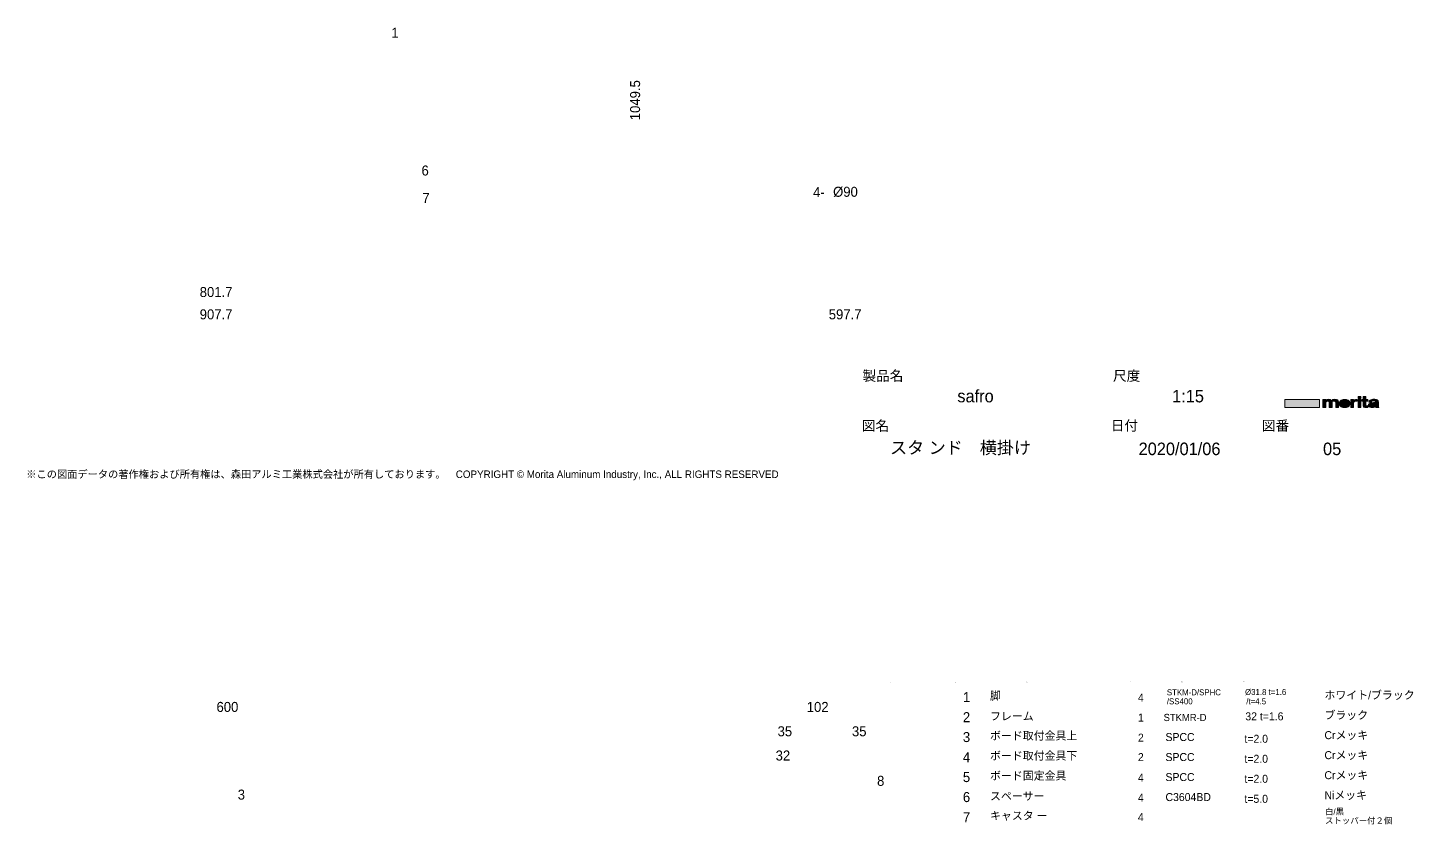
# Model space of a CAD drawing. Header units: millimetres. Extents: x 73 to 350, y -821 to 519.
# Drawn here: x 72.6 to 349.6, y -659.8 to -500.6 of the extents above; entities that cross this region are included whole.
import ezdxf

# ---------------------------------------------------------------- set-up
doc = ezdxf.new("R2010")
doc.units = ezdxf.units.MM
doc.header["$MEASUREMENT"] = 0
doc.layers.add('_U+672C_U+4F53', color=7, linetype='Continuous')

# ---------------------------------------------------------------- blocks, each defined once
blk = doc.blocks.new('block 13')
at = {"color": 7, "insert": (72.28, -591.02), "char_height": 1.49914, "attachment_point": 7}
blk.add_mtext('\\fMS PGothic|b0|i0|c0|p34;\\W1;※この図面データの著作権および所有権は、森田アルミ工業株式会社が所有しております。\u3000COPYRIGHT © Morita Aluminum Industry, Inc., ALL RIGHTS RESERVED', dxfattribs=at)
blk = doc.blocks.new('block 14')
at = {"color": 7, "insert": (289.56, -571.37), "char_height": 2, "attachment_point": 7}
blk.add_mtext('\\fMS PGothic|b0|i0|c0|p34;\\W1;尺度', dxfattribs=at)
blk = doc.blocks.new('block 15')
at = {"color": 7, "insert": (289.12, -581.31), "char_height": 2, "attachment_point": 7}
blk.add_mtext('\\fMS PGothic|b0|i0|c0|p34;\\W1;日付', dxfattribs=at)
blk = doc.blocks.new('block 16')
at = {"color": 7, "insert": (319.34, -581.33), "char_height": 2, "attachment_point": 7}
blk.add_mtext('\\fMS PGothic|b0|i0|c0|p34;\\W1;図番', dxfattribs=at)
blk = doc.blocks.new('block 17')
at = {"color": 7, "insert": (239.34, -581.35), "char_height": 2, "attachment_point": 7}
blk.add_mtext('\\fMS PGothic|b0|i0|c0|p34;\\W1;図名', dxfattribs=at)
blk = doc.blocks.new('block 18')
at = {"color": 7, "insert": (239.47, -571.37), "char_height": 2, "attachment_point": 7}
blk.add_mtext('\\fMS PGothic|b0|i0|c0|p34;\\W1;製品名', dxfattribs=at)
blk = doc.blocks.new('block 19')
at = {"color": 7, "insert": (301.38, -575.49), "char_height": 2.5, "attachment_point": 7}
blk.add_mtext('\\fMS PGothic|b0|i0|c0|p34;\\W1;1:15', dxfattribs=at)
blk = doc.blocks.new('block 20')
at = {"color": 7, "insert": (294.68, -586.03), "char_height": 2.5, "attachment_point": 7}
blk.add_mtext('\\fMS PGothic|b0|i0|c0|p34;\\W1;2020/01/06', dxfattribs=at)
blk = doc.blocks.new('block 21')
at = {"color": 7, "insert": (331.56, -586.03), "char_height": 2.5, "attachment_point": 7}
blk.add_mtext('\\fMS PGothic|b0|i0|c0|p34;\\W1;05', dxfattribs=at)
blk = doc.blocks.new('block 22')
at = {"color": 7, "insert": (258.44, -575.48), "char_height": 2.5, "attachment_point": 7}
blk.add_mtext('\\fMS PGothic|b0|i0|c0|p34;\\W1;safro', dxfattribs=at)
blk = doc.blocks.new('block 23')
at = {"color": 7, "insert": (244.99, -586.03), "char_height": 2.4977, "attachment_point": 7}
blk.add_mtext('\\fMS PGothic|b0|i0|c0|p34;\\W1;スタ ンド\u3000横掛け', dxfattribs=at)
blk = doc.blocks.new('block 532')
at = {"layer": '_U+672C_U+4F53', "color": 7, "insert": (151.47, -535.62), "char_height": 2, "attachment_point": 7}
blk.add_mtext('\\fMS PGothic|b0|i0|c0|p34;\\W1;7', dxfattribs=at)
blk = doc.blocks.new('block 533')
at = {"layer": '_U+672C_U+4F53', "color": 7, "insert": (151.31, -530.14), "char_height": 2, "attachment_point": 7}
blk.add_mtext('\\fMS PGothic|b0|i0|c0|p34;\\W1;6', dxfattribs=at)
blk = doc.blocks.new('block 535')
at = {"layer": '_U+672C_U+4F53', "color": 7, "insert": (145.26, -502.58), "char_height": 2, "attachment_point": 7}
blk.add_mtext('\\fMS PGothic|b0|i0|c0|p34;\\W1;1', dxfattribs=at)
blk = doc.blocks.new('block 541')
at = {"layer": '_U+672C_U+4F53', "color": 7, "insert": (229.6, -534.44), "char_height": 2, "attachment_point": 7}
blk.add_mtext('\\fMS PGothic|b0|i0|c0|p34;\\W1;4-', dxfattribs=at)
blk = doc.blocks.new('block 542')
at = {"layer": '_U+672C_U+4F53', "color": 7, "insert": (233.6, -534.44), "char_height": 2, "attachment_point": 7}
blk.add_mtext('\\fMS PGothic|b0|i0|c0|p34;\\W1;Ø90', dxfattribs=at)
blk = doc.blocks.new('block 543')
at = {"layer": '_U+672C_U+4F53', "color": 7, "insert": (195.04, -519.06), "char_height": 2, "attachment_point": 7, "rotation": 90}
blk.add_mtext('\\fMS PGothic|b0|i0|c0|p34;\\W1;1049.5', dxfattribs=at)
blk = doc.blocks.new('block 546')
at = {"layer": '_U+672C_U+4F53', "color": 7, "insert": (106.96, -558.89), "char_height": 2, "attachment_point": 7}
blk.add_mtext('\\fMS PGothic|b0|i0|c0|p34;\\W1;907.7', dxfattribs=at)
blk = doc.blocks.new('block 547')
at = {"layer": '_U+672C_U+4F53', "color": 7, "insert": (106.96, -554.43), "char_height": 2, "attachment_point": 7}
blk.add_mtext('\\fMS PGothic|b0|i0|c0|p34;\\W1;801.7', dxfattribs=at)
blk = doc.blocks.new('block 548')
at = {"layer": '_U+672C_U+4F53', "color": 7, "insert": (232.73, -558.89), "char_height": 2, "attachment_point": 7}
blk.add_mtext('\\fMS PGothic|b0|i0|c0|p34;\\W1;597.7', dxfattribs=at)
blk = doc.blocks.new('block 549')
at = {"layer": '_U+672C_U+4F53', "color": 7, "insert": (259.55, -635.37), "char_height": 2, "attachment_point": 7}
blk.add_mtext('\\fMS PGothic|b0|i0|c0|p34;\\W1;1', dxfattribs=at)
blk = doc.blocks.new('block 550')
at = {"layer": '_U+672C_U+4F53', "color": 7, "insert": (259.55, -639.37), "char_height": 2, "attachment_point": 7}
blk.add_mtext('\\fMS PGothic|b0|i0|c0|p34;\\W1;2', dxfattribs=at)
blk = doc.blocks.new('block 551')
at = {"layer": '_U+672C_U+4F53', "color": 7, "insert": (294.55, -639.26), "char_height": 1.6, "attachment_point": 7}
blk.add_mtext('\\fMS PGothic|b0|i0|c0|p34;\\W1;1', dxfattribs=at)
blk = doc.blocks.new('block 552')
at = {"layer": '_U+672C_U+4F53', "color": 7, "insert": (331.84, -634.93), "char_height": 1.6, "attachment_point": 7}
blk.add_mtext('\\fMS PGothic|b0|i0|c0|p34;\\W1;ホワイト/ブラック', dxfattribs=at)
blk = doc.blocks.new('block 554')
at = {"layer": '_U+672C_U+4F53', "color": 7, "insert": (264.97, -635.06), "char_height": 1.6, "attachment_point": 7}
blk.add_mtext('\\fMS PGothic|b0|i0|c0|p34;\\W1;脚', dxfattribs=at)
blk = doc.blocks.new('block 555')
at = {"layer": '_U+672C_U+4F53', "color": 7, "insert": (300.33, -634.02), "char_height": 1.2, "attachment_point": 7}
blk.add_mtext('\\fMS PGothic|b0|i0|c0|p34;\\W1;STKM-D/SPHC', dxfattribs=at)
blk = doc.blocks.new('block 557')
at = {"layer": '_U+672C_U+4F53', "color": 7, "insert": (300.33, -635.82), "char_height": 1.2, "attachment_point": 7}
blk.add_mtext('\\fMS PGothic|b0|i0|c0|p34;\\W1;/SS400', dxfattribs=at)
blk = doc.blocks.new('block 558')
at = {"layer": '_U+672C_U+4F53', "color": 7, "insert": (316.21, -635.82), "char_height": 1.2, "attachment_point": 7}
blk.add_mtext('\\fMS PGothic|b0|i0|c0|p34;\\W1;/t=4.5', dxfattribs=at)
blk = doc.blocks.new('block 559')
at = {"layer": '_U+672C_U+4F53', "color": 7, "insert": (294.55, -635.26), "char_height": 1.6, "attachment_point": 7}
blk.add_mtext('\\fMS PGothic|b0|i0|c0|p34;\\W1;4', dxfattribs=at)
blk = doc.blocks.new('block 560')
at = {"layer": '_U+672C_U+4F53', "color": 7, "insert": (264.97, -639.06), "char_height": 1.6, "attachment_point": 7}
blk.add_mtext('\\fMS PGothic|b0|i0|c0|p34;\\W1;フレーム', dxfattribs=at)
blk = doc.blocks.new('block 561')
at = {"layer": '_U+672C_U+4F53', "color": 7, "insert": (299.68, -639.17), "char_height": 1.44, "attachment_point": 7}
blk.add_mtext('\\fMS PGothic|b0|i0|c0|p34;\\W1;STKMR-D', dxfattribs=at)
blk = doc.blocks.new('block 562')
at = {"layer": '_U+672C_U+4F53', "color": 7, "insert": (316.02, -639.03), "char_height": 1.6, "attachment_point": 7}
blk.add_mtext('\\fMS PGothic|b0|i0|c0|p34;\\W1;32 t=1.6', dxfattribs=at)
blk = doc.blocks.new('block 563')
at = {"layer": '_U+672C_U+4F53', "color": 7, "insert": (331.84, -638.93), "char_height": 1.6, "attachment_point": 7}
blk.add_mtext('\\fMS PGothic|b0|i0|c0|p34;\\W1;ブラック', dxfattribs=at)
blk = doc.blocks.new('block 564')
at = {"layer": '_U+672C_U+4F53', "color": 7, "insert": (331.84, -654.93), "char_height": 1.6, "attachment_point": 7}
blk.add_mtext('\\fMS PGothic|b0|i0|c0|p34;\\W1;Niメッキ', dxfattribs=at)
blk = doc.blocks.new('block 565')
at = {"layer": '_U+672C_U+4F53', "color": 7, "insert": (300.06, -655.16), "char_height": 1.6, "attachment_point": 7}
blk.add_mtext('\\fMS PGothic|b0|i0|c0|p34;\\W1;C3604BD', dxfattribs=at)
blk = doc.blocks.new('block 566')
at = {"layer": '_U+672C_U+4F53', "color": 7, "insert": (315.84, -655.51), "char_height": 1.6, "attachment_point": 7}
blk.add_mtext('\\fMS PGothic|b0|i0|c0|p34;\\W1;t=5.0', dxfattribs=at)
blk = doc.blocks.new('block 567')
at = {"layer": '_U+672C_U+4F53', "color": 7, "insert": (264.97, -655.06), "char_height": 1.6, "attachment_point": 7}
blk.add_mtext('\\fMS PGothic|b0|i0|c0|p34;\\W1;スペーサー', dxfattribs=at)
blk = doc.blocks.new('block 568')
at = {"layer": '_U+672C_U+4F53', "color": 7, "insert": (294.55, -655.26), "char_height": 1.6, "attachment_point": 7}
blk.add_mtext('\\fMS PGothic|b0|i0|c0|p34;\\W1;4', dxfattribs=at)
blk = doc.blocks.new('block 569')
at = {"layer": '_U+672C_U+4F53', "color": 7, "insert": (264.97, -659.06), "char_height": 1.6, "attachment_point": 7}
blk.add_mtext('\\fMS PGothic|b0|i0|c0|p34;\\W1;キャスタ ー', dxfattribs=at)
blk = doc.blocks.new('block 570')
at = {"layer": '_U+672C_U+4F53', "color": 7, "insert": (294.54, -659.15), "char_height": 1.6, "attachment_point": 7}
blk.add_mtext('\\fMS PGothic|b0|i0|c0|p34;\\W1;4', dxfattribs=at)
blk = doc.blocks.new('block 571')
at = {"layer": '_U+672C_U+4F53', "color": 7, "insert": (331.96, -657.98), "char_height": 1.2, "attachment_point": 7}
blk.add_mtext('\\fMS PGothic|b0|i0|c0|p34;\\W1;白/黒', dxfattribs=at)
blk = doc.blocks.new('block 573')
at = {"layer": '_U+672C_U+4F53', "color": 7, "insert": (331.96, -659.78), "char_height": 1.2, "attachment_point": 7}
blk.add_mtext('\\fMS PGothic|b0|i0|c0|p34;\\W1;ストッパー付２個', dxfattribs=at)
blk = doc.blocks.new('block 577')
at = {"layer": '_U+672C_U+4F53', "color": 7, "insert": (315.96, -633.99), "char_height": 1.2, "attachment_point": 7}
blk.add_mtext('\\fMS PGothic|b0|i0|c0|p34;\\W1;Ø31.8 t=1.6', dxfattribs=at)
blk = doc.blocks.new('block 582')
at = {"layer": '_U+672C_U+4F53', "color": 7, "insert": (259.55, -651.37), "char_height": 2, "attachment_point": 7}
blk.add_mtext('\\fMS PGothic|b0|i0|c0|p34;\\W1;5', dxfattribs=at)
blk = doc.blocks.new('block 583')
at = {"layer": '_U+672C_U+4F53', "color": 7, "insert": (259.55, -647.37), "char_height": 2, "attachment_point": 7}
blk.add_mtext('\\fMS PGothic|b0|i0|c0|p34;\\W1;4', dxfattribs=at)
blk = doc.blocks.new('block 584')
at = {"layer": '_U+672C_U+4F53', "color": 7, "insert": (259.55, -643.37), "char_height": 2, "attachment_point": 7}
blk.add_mtext('\\fMS PGothic|b0|i0|c0|p34;\\W1;3', dxfattribs=at)
blk = doc.blocks.new('block 585')
at = {"layer": '_U+672C_U+4F53', "color": 7, "insert": (259.55, -655.37), "char_height": 2, "attachment_point": 7}
blk.add_mtext('\\fMS PGothic|b0|i0|c0|p34;\\W1;6', dxfattribs=at)
blk = doc.blocks.new('block 586')
at = {"layer": '_U+672C_U+4F53', "color": 7, "insert": (259.55, -659.37), "char_height": 2, "attachment_point": 7}
blk.add_mtext('\\fMS PGothic|b0|i0|c0|p34;\\W1;7', dxfattribs=at)
blk = doc.blocks.new('block 589')
at = {"layer": '_U+672C_U+4F53', "color": 7, "insert": (264.97, -643.06), "char_height": 1.6, "attachment_point": 7}
blk.add_mtext('\\fMS PGothic|b0|i0|c0|p34;\\W1;ボード取付金具上', dxfattribs=at)
blk = doc.blocks.new('block 590')
at = {"layer": '_U+672C_U+4F53', "color": 7, "insert": (264.97, -647.06), "char_height": 1.6, "attachment_point": 7}
blk.add_mtext('\\fMS PGothic|b0|i0|c0|p34;\\W1;ボード取付金具下', dxfattribs=at)
blk = doc.blocks.new('block 591')
at = {"layer": '_U+672C_U+4F53', "color": 7, "insert": (264.97, -651.06), "char_height": 1.6, "attachment_point": 7}
blk.add_mtext('\\fMS PGothic|b0|i0|c0|p34;\\W1;ボード固定金具', dxfattribs=at)
blk = doc.blocks.new('block 592')
at = {"layer": '_U+672C_U+4F53', "color": 7, "insert": (294.55, -643.26), "char_height": 1.6, "attachment_point": 7}
blk.add_mtext('\\fMS PGothic|b0|i0|c0|p34;\\W1;2', dxfattribs=at)
blk = doc.blocks.new('block 593')
at = {"layer": '_U+672C_U+4F53', "color": 7, "insert": (294.54, -647.15), "char_height": 1.6, "attachment_point": 7}
blk.add_mtext('\\fMS PGothic|b0|i0|c0|p34;\\W1;2', dxfattribs=at)
blk = doc.blocks.new('block 594')
at = {"layer": '_U+672C_U+4F53', "color": 7, "insert": (294.55, -651.26), "char_height": 1.6, "attachment_point": 7}
blk.add_mtext('\\fMS PGothic|b0|i0|c0|p34;\\W1;4', dxfattribs=at)
blk = doc.blocks.new('block 595')
at = {"layer": '_U+672C_U+4F53', "color": 7, "insert": (300.06, -643.16), "char_height": 1.6, "attachment_point": 7}
blk.add_mtext('\\fMS PGothic|b0|i0|c0|p34;\\W1;SPCC', dxfattribs=at)
blk = doc.blocks.new('block 596')
at = {"layer": '_U+672C_U+4F53', "color": 7, "insert": (315.84, -643.51), "char_height": 1.6, "attachment_point": 7}
blk.add_mtext('\\fMS PGothic|b0|i0|c0|p34;\\W1;t=2.0', dxfattribs=at)
blk = doc.blocks.new('block 597')
at = {"layer": '_U+672C_U+4F53', "color": 7, "insert": (331.84, -642.93), "char_height": 1.6, "attachment_point": 7}
blk.add_mtext('\\fMS PGothic|b0|i0|c0|p34;\\W1;Crメッキ', dxfattribs=at)
blk = doc.blocks.new('block 598')
at = {"layer": '_U+672C_U+4F53', "color": 7, "insert": (331.84, -646.93), "char_height": 1.6, "attachment_point": 7}
blk.add_mtext('\\fMS PGothic|b0|i0|c0|p34;\\W1;Crメッキ', dxfattribs=at)
blk = doc.blocks.new('block 599')
at = {"layer": '_U+672C_U+4F53', "color": 7, "insert": (315.84, -647.51), "char_height": 1.6, "attachment_point": 7}
blk.add_mtext('\\fMS PGothic|b0|i0|c0|p34;\\W1;t=2.0', dxfattribs=at)
blk = doc.blocks.new('block 600')
at = {"layer": '_U+672C_U+4F53', "color": 7, "insert": (300.06, -647.16), "char_height": 1.6, "attachment_point": 7}
blk.add_mtext('\\fMS PGothic|b0|i0|c0|p34;\\W1;SPCC', dxfattribs=at)
blk = doc.blocks.new('block 601')
at = {"layer": '_U+672C_U+4F53', "color": 7, "insert": (300.06, -651.16), "char_height": 1.6, "attachment_point": 7}
blk.add_mtext('\\fMS PGothic|b0|i0|c0|p34;\\W1;SPCC', dxfattribs=at)
blk = doc.blocks.new('block 602')
at = {"layer": '_U+672C_U+4F53', "color": 7, "insert": (315.84, -651.51), "char_height": 1.6, "attachment_point": 7}
blk.add_mtext('\\fMS PGothic|b0|i0|c0|p34;\\W1;t=2.0', dxfattribs=at)
blk = doc.blocks.new('block 603')
at = {"layer": '_U+672C_U+4F53', "color": 7, "insert": (331.84, -650.93), "char_height": 1.6, "attachment_point": 7}
blk.add_mtext('\\fMS PGothic|b0|i0|c0|p34;\\W1;Crメッキ', dxfattribs=at)
blk = doc.blocks.new('block 604')
at = {"layer": '_U+672C_U+4F53', "color": 7, "insert": (315.96, -633.99), "char_height": 1.2, "attachment_point": 7}
blk.add_mtext('\\fMS PGothic|b0|i0|c0|p34;\\W1;Ø31.8 t=1.6', dxfattribs=at)
blk = doc.blocks.new('block 605')
at = {"layer": '_U+672C_U+4F53', "color": 7, "insert": (336.29, -631.3), "char_height": 0.0787, "attachment_point": 7}
blk.add_mtext('\\fMS PGothic|b0|i0|c0|p34;\\W1;備 考', dxfattribs=at)
blk = doc.blocks.new('block 606')
at = {"layer": '_U+672C_U+4F53', "color": 7, "insert": (315.63, -631.32), "char_height": 0.0787, "attachment_point": 7}
blk.add_mtext('\\fMS PGothic|b0|i0|c0|p34;\\W1;寸法,呼び方', dxfattribs=at)
blk = doc.blocks.new('block 607')
at = {"layer": '_U+672C_U+4F53', "color": 7, "insert": (303.24, -631.38), "char_height": 0.0787, "attachment_point": 7}
blk.add_mtext('\\fMS PGothic|b0|i0|c0|p34;\\W1;材 質', dxfattribs=at)
blk = doc.blocks.new('block 608')
at = {"layer": '_U+672C_U+4F53', "color": 7, "insert": (257.97, -631.44), "char_height": 0.0787, "attachment_point": 7}
blk.add_mtext('\\fMS PGothic|b0|i0|c0|p34;\\W1;品番', dxfattribs=at)
blk = doc.blocks.new('block 609')
at = {"layer": '_U+672C_U+4F53', "color": 7, "insert": (292.82, -631.36), "char_height": 0.0787, "attachment_point": 7}
blk.add_mtext('\\fMS PGothic|b0|i0|c0|p34;\\W1;数量', dxfattribs=at)
blk = doc.blocks.new('block 610')
at = {"layer": '_U+672C_U+4F53', "color": 7, "insert": (272.24, -631.4), "char_height": 0.0787, "attachment_point": 7}
blk.add_mtext('\\fMS PGothic|b0|i0|c0|p34;\\W1;品   名', dxfattribs=at)
blk = doc.blocks.new('block 611')
at = {"layer": '_U+672C_U+4F53', "color": 7, "insert": (244.8, -631.41), "char_height": 0.0787, "attachment_point": 7}
blk.add_mtext('\\fMS PGothic|b0|i0|c0|p34;\\W1;図 番', dxfattribs=at)
blk = doc.blocks.new('block 614')
at = {"layer": '_U+672C_U+4F53', "color": 7, "insert": (242.39, -652.12), "char_height": 2, "attachment_point": 7}
blk.add_mtext('\\fMS PGothic|b0|i0|c0|p34;\\W1;8', dxfattribs=at)
blk = doc.blocks.new('block 619')
at = {"layer": '_U+672C_U+4F53', "color": 7, "insert": (114.56, -654.87), "char_height": 2, "attachment_point": 7}
blk.add_mtext('\\fMS PGothic|b0|i0|c0|p34;\\W1;3', dxfattribs=at)
blk = doc.blocks.new('block 625')
at = {"layer": '_U+672C_U+4F53', "color": 7, "insert": (222.11, -647.06), "char_height": 2, "attachment_point": 7}
blk.add_mtext('\\fMS PGothic|b0|i0|c0|p34;\\W1;32', dxfattribs=at)
blk = doc.blocks.new('block 626')
at = {"layer": '_U+672C_U+4F53', "color": 7, "insert": (237.37, -642.22), "char_height": 2, "attachment_point": 7}
blk.add_mtext('\\fMS PGothic|b0|i0|c0|p34;\\W1;35', dxfattribs=at)
blk = doc.blocks.new('block 627')
at = {"layer": '_U+672C_U+4F53', "color": 7, "insert": (222.5, -642.22), "char_height": 2, "attachment_point": 7}
blk.add_mtext('\\fMS PGothic|b0|i0|c0|p34;\\W1;35', dxfattribs=at)
blk = doc.blocks.new('block 628')
at = {"layer": '_U+672C_U+4F53', "color": 7, "insert": (228.33, -637.35), "char_height": 2, "attachment_point": 7}
blk.add_mtext('\\fMS PGothic|b0|i0|c0|p34;\\W1;102', dxfattribs=at)
blk = doc.blocks.new('block 638')
at = {"layer": '_U+672C_U+4F53'}
h = blk.add_hatch(color=7, dxfattribs=at)
h.dxf.hatch_style = 2
h.paths.add_polyline_path([(323.95, -576.48), (330.83, -576.48), (330.83, -574.86), (323.95, -574.86)])
h = blk.add_hatch(color=7, dxfattribs=at)
h.dxf.hatch_style = 2
edge = h.paths.add_edge_path()
edge.add_spline(control_points=[(333.94, -574.84), (333.64, -574.84), (333.42, -574.93), (333.27, -575.11), (333.12, -574.93), (332.92, -574.84), (332.67, -574.84), (332.42, -574.84), (332.24, -574.92), (332.1, -575.08), (332.1, -575.08), (332.1, -574.86), (332.1, -574.86), (332.1, -574.86), (331.55, -574.86), (331.55, -574.86), (331.55, -574.86), (331.55, -576.48), (331.55, -576.48), (331.55, -576.48), (332.1, -576.48), (332.1, -576.48), (332.1, -576.48), (332.1, -575.56), (332.1, -575.56), (332.1, -575.44), (332.14, -575.34), (332.23, -575.27), (332.3, -575.22), (332.37, -575.19), (332.46, -575.19), (332.55, -575.19), (332.62, -575.21), (332.67, -575.24), (332.75, -575.29), (332.8, -575.37), (332.8, -575.48), (332.8, -575.48), (332.8, -576.48), (332.8, -576.48), (332.8, -576.48), (333.37, -576.48), (333.37, -576.48), (333.37, -576.48), (333.37, -575.56), (333.37, -575.56), (333.37, -575.42), (333.41, -575.32), (333.48, -575.27), (333.54, -575.22), (333.63, -575.19), (333.73, -575.19), (333.81, -575.19), (333.88, -575.21), (333.94, -575.24), (334.04, -575.29), (334.09, -575.37), (334.09, -575.48), (334.09, -575.48), (334.09, -576.48), (334.09, -576.48), (334.09, -576.48), (334.63, -576.48), (334.63, -576.48), (334.63, -576.48), (334.63, -575.37), (334.63, -575.37), (334.63, -575.02), (334.4, -574.84), (333.94, -574.84)], knot_values=[0, 0, 0, 0, 1, 1, 1, 2, 2, 2, 3, 3, 3, 4, 4, 4, 5, 5, 5, 6, 6, 6, 7, 7, 7, 8, 8, 8, 9, 9, 9, 10, 10, 10, 11, 11, 11, 12, 12, 12, 13, 13, 13, 14, 14, 14, 15, 15, 15, 16, 16, 16, 17, 17, 17, 18, 18, 18, 19, 19, 19, 20, 20, 20, 21, 21, 21, 22, 22, 22, 23, 23, 23, 23], degree=3, periodic=1)
h = blk.add_hatch(color=7, dxfattribs=at)
h.dxf.hatch_style = 2
edge = h.paths.add_edge_path()
edge.add_spline(control_points=[(336.57, -575.01), (336.35, -574.89), (336.1, -574.84), (335.81, -574.85), (335.47, -574.87), (335.21, -574.97), (335.03, -575.14), (334.87, -575.3), (334.79, -575.48), (334.79, -575.68), (334.79, -575.97), (334.92, -576.19), (335.18, -576.34), (335.39, -576.45), (335.62, -576.5), (335.89, -576.5), (336.15, -576.5), (336.38, -576.45), (336.58, -576.34), (336.84, -576.2), (336.96, -575.97), (336.96, -575.65), (336.96, -575.37), (336.83, -575.16), (336.57, -575.01)], knot_values=[0, 0, 0, 0, 1, 1, 1, 2, 2, 2, 3, 3, 3, 4, 4, 4, 5, 5, 5, 6, 6, 6, 7, 7, 7, 8, 8, 8, 8], degree=3, periodic=1)
edge = h.paths.add_edge_path()
edge.add_spline(control_points=[(336.26, -576.06), (336.16, -576.17), (336.01, -576.22), (335.81, -576.2), (335.64, -576.17), (335.53, -576.1), (335.45, -575.98), (335.39, -575.89), (335.36, -575.77), (335.37, -575.63), (335.39, -575.47), (335.45, -575.35), (335.56, -575.26), (335.65, -575.18), (335.76, -575.14), (335.9, -575.14), (336.09, -575.14), (336.23, -575.22), (336.32, -575.36), (336.38, -575.46), (336.41, -575.6), (336.39, -575.77), (336.37, -575.9), (336.32, -575.99), (336.26, -576.06)], knot_values=[0, 0, 0, 0, 1, 1, 1, 2, 2, 2, 3, 3, 3, 4, 4, 4, 5, 5, 5, 6, 6, 6, 7, 7, 7, 8, 8, 8, 8], degree=3, periodic=1)
h = blk.add_hatch(color=7, dxfattribs=at)
h.dxf.hatch_style = 2
edge = h.paths.add_edge_path()
edge.add_spline(control_points=[(335.9, -575.14), (335.76, -575.14), (335.65, -575.18), (335.56, -575.26), (335.45, -575.35), (335.39, -575.47), (335.37, -575.63), (335.36, -575.77), (335.39, -575.89), (335.45, -575.98), (335.53, -576.1), (335.64, -576.17), (335.81, -576.2), (336.01, -576.22), (336.16, -576.17), (336.26, -576.06), (336.32, -575.99), (336.37, -575.9), (336.39, -575.77), (336.41, -575.6), (336.38, -575.46), (336.32, -575.36), (336.23, -575.22), (336.09, -575.14), (335.9, -575.14)], knot_values=[0, 0, 0, 0, 1, 1, 1, 2, 2, 2, 3, 3, 3, 4, 4, 4, 5, 5, 5, 6, 6, 6, 7, 7, 7, 8, 8, 8, 8], degree=3, periodic=1)
h = blk.add_hatch(color=7, dxfattribs=at)
h.dxf.hatch_style = 2
edge = h.paths.add_edge_path()
edge.add_spline(control_points=[(337.68, -575.07), (337.68, -575.07), (337.68, -574.86), (337.68, -574.86), (337.68, -574.86), (337.12, -574.86), (337.12, -574.86), (337.12, -574.86), (337.12, -576.48), (337.12, -576.48), (337.12, -576.48), (337.68, -576.48), (337.68, -576.48), (337.68, -576.48), (337.68, -575.59), (337.68, -575.59), (337.68, -575.47), (337.74, -575.36), (337.86, -575.29), (337.97, -575.22), (338.12, -575.18), (338.29, -575.18), (338.29, -575.18), (338.39, -575.18), (338.39, -575.18), (338.39, -575.18), (338.39, -574.85), (338.39, -574.85), (338.27, -574.84), (338.16, -574.85), (338.06, -574.87), (337.93, -574.9), (337.8, -574.97), (337.68, -575.07)], knot_values=[0, 0, 0, 0, 1, 1, 1, 2, 2, 2, 3, 3, 3, 4, 4, 4, 5, 5, 5, 6, 6, 6, 7, 7, 7, 8, 8, 8, 9, 9, 9, 10, 10, 10, 11, 11, 11, 11], degree=3, periodic=1)
h = blk.add_hatch(color=7, dxfattribs=at)
h.dxf.hatch_style = 2
edge = h.paths.add_edge_path()
edge.add_spline(control_points=[(339.06, -574.29), (339.01, -574.26), (338.94, -574.25), (338.85, -574.25), (338.76, -574.25), (338.7, -574.26), (338.64, -574.29), (338.58, -574.33), (338.55, -574.39), (338.55, -574.48), (338.55, -574.56), (338.58, -574.63), (338.64, -574.66), (338.7, -574.69), (338.76, -574.71), (338.85, -574.71), (338.94, -574.71), (339.01, -574.69), (339.06, -574.66), (339.12, -574.63), (339.15, -574.56), (339.15, -574.48), (339.15, -574.39), (339.12, -574.33), (339.06, -574.29)], knot_values=[0, 0, 0, 0, 1, 1, 1, 2, 2, 2, 3, 3, 3, 4, 4, 4, 5, 5, 5, 6, 6, 6, 7, 7, 7, 8, 8, 8, 8], degree=3, periodic=1)
h = blk.add_hatch(color=7, dxfattribs=at)
h.dxf.hatch_style = 2
h.paths.add_polyline_path([(339.13, -574.87), (338.55, -574.87), (338.55, -576.48), (339.13, -576.48)])
h = blk.add_hatch(color=7, dxfattribs=at)
h.dxf.hatch_style = 2
edge = h.paths.add_edge_path()
edge.add_spline(control_points=[(340.13, -576.08), (340.13, -576.08), (340.13, -575.19), (340.13, -575.19), (340.13, -575.19), (340.51, -575.19), (340.51, -575.19), (340.51, -575.19), (340.51, -574.87), (340.51, -574.87), (340.51, -574.87), (340.13, -574.87), (340.13, -574.87), (340.13, -574.87), (340.13, -574.26), (340.13, -574.26), (340.13, -574.26), (339.59, -574.26), (339.59, -574.26), (339.59, -574.26), (339.59, -574.87), (339.59, -574.87), (339.59, -574.87), (339.3, -574.87), (339.3, -574.87), (339.3, -574.87), (339.3, -575.19), (339.3, -575.19), (339.3, -575.19), (339.59, -575.19), (339.59, -575.19), (339.59, -575.19), (339.59, -576.17), (339.59, -576.17), (339.59, -576.28), (339.63, -576.37), (339.72, -576.42), (339.82, -576.47), (339.97, -576.5), (340.17, -576.5), (340.17, -576.5), (340.53, -576.5), (340.53, -576.5), (340.53, -576.5), (340.53, -576.17), (340.53, -576.17), (340.53, -576.17), (340.28, -576.17), (340.28, -576.17), (340.19, -576.17), (340.13, -576.14), (340.13, -576.08)], knot_values=[0, 0, 0, 0, 1, 1, 1, 2, 2, 2, 3, 3, 3, 4, 4, 4, 5, 5, 5, 6, 6, 6, 7, 7, 7, 8, 8, 8, 9, 9, 9, 10, 10, 10, 11, 11, 11, 12, 12, 12, 13, 13, 13, 14, 14, 14, 15, 15, 15, 16, 16, 16, 17, 17, 17, 17], degree=3, periodic=1)
h = blk.add_hatch(color=7, dxfattribs=at)
h.dxf.hatch_style = 2
edge = h.paths.add_edge_path()
edge.add_spline(control_points=[(342.62, -575.44), (342.62, -575.21), (342.54, -575.06), (342.37, -574.97), (342.21, -574.88), (341.98, -574.83), (341.69, -574.83), (341.4, -574.83), (341.17, -574.88), (341.01, -574.98), (340.83, -575.09), (340.73, -575.22), (340.71, -575.38), (340.71, -575.38), (341.26, -575.38), (341.26, -575.38), (341.27, -575.26), (341.33, -575.19), (341.42, -575.17), (341.55, -575.12), (341.69, -575.11), (341.85, -575.13), (341.98, -575.17), (342.05, -575.23), (342.05, -575.31), (342.05, -575.38), (341.99, -575.43), (341.86, -575.46), (341.76, -575.48), (341.59, -575.51), (341.33, -575.54), (340.8, -575.62), (340.57, -575.8), (340.61, -576.09), (340.65, -576.29), (340.83, -576.41), (341.16, -576.47), (341.49, -576.53), (341.8, -576.48), (342.09, -576.33), (342.09, -576.33), (342.14, -576.48), (342.14, -576.48), (342.14, -576.48), (342.71, -576.48), (342.71, -576.48), (342.65, -576.34), (342.62, -576.21), (342.62, -576.06), (342.62, -576.06), (342.62, -575.44), (342.62, -575.44)], knot_values=[0, 0, 0, 0, 1, 1, 1, 2, 2, 2, 3, 3, 3, 4, 4, 4, 5, 5, 5, 6, 6, 6, 7, 7, 7, 8, 8, 8, 9, 9, 9, 10, 10, 10, 11, 11, 11, 12, 12, 12, 13, 13, 13, 14, 14, 14, 15, 15, 15, 16, 16, 16, 17, 17, 17, 17], degree=3, periodic=1)
edge = h.paths.add_edge_path()
edge.add_spline(control_points=[(342.05, -575.86), (342.05, -575.93), (342.01, -576.01), (341.94, -576.08), (341.85, -576.16), (341.73, -576.21), (341.56, -576.21), (341.33, -576.23), (341.2, -576.18), (341.16, -576.07), (341.14, -575.95), (341.23, -575.86), (341.45, -575.8), (341.57, -575.77), (341.69, -575.74), (341.8, -575.72), (341.93, -575.7), (342.01, -575.67), (342.05, -575.65), (342.05, -575.65), (342.05, -575.86), (342.05, -575.86)], knot_values=[0, 0, 0, 0, 1, 1, 1, 2, 2, 2, 3, 3, 3, 4, 4, 4, 5, 5, 5, 6, 6, 6, 7, 7, 7, 7], degree=3, periodic=1)
h = blk.add_hatch(color=7, dxfattribs=at)
h.dxf.hatch_style = 2
edge = h.paths.add_edge_path()
edge.add_spline(control_points=[(341.45, -575.8), (341.23, -575.86), (341.14, -575.95), (341.16, -576.07), (341.2, -576.18), (341.33, -576.23), (341.56, -576.21), (341.73, -576.21), (341.85, -576.16), (341.94, -576.08), (342.01, -576.01), (342.05, -575.93), (342.05, -575.86), (342.05, -575.86), (342.05, -575.65), (342.05, -575.65), (342.01, -575.67), (341.93, -575.7), (341.8, -575.72), (341.69, -575.74), (341.57, -575.77), (341.45, -575.8)], knot_values=[0, 0, 0, 0, 1, 1, 1, 2, 2, 2, 3, 3, 3, 4, 4, 4, 5, 5, 5, 6, 6, 6, 7, 7, 7, 7], degree=3, periodic=1)
at = {"layer": '_U+672C_U+4F53', "lineweight": 0}
for points in [[(323.95, -576.48), (330.83, -576.48), (330.83, -574.86), (323.95, -574.86), (323.95, -576.48)], [(339.13, -574.87), (338.55, -574.87), (338.55, -576.48), (339.13, -576.48), (339.13, -574.87)]]:
    blk.add_lwpolyline(points, dxfattribs=at)
for points, knots in [([(333.94, -574.84), (333.64, -574.84), (333.42, -574.93), (333.27, -575.11), (333.12, -574.93), (332.92, -574.84), (332.67, -574.84), (332.42, -574.84), (332.24, -574.92), (332.1, -575.08), (332.1, -575.08), (332.1, -574.86), (332.1, -574.86), (332.1, -574.86), (331.55, -574.86), (331.55, -574.86), (331.55, -574.86), (331.55, -576.48), (331.55, -576.48), (331.55, -576.48), (332.1, -576.48), (332.1, -576.48), (332.1, -576.48), (332.1, -575.56), (332.1, -575.56), (332.1, -575.44), (332.14, -575.34), (332.23, -575.27), (332.3, -575.22), (332.37, -575.19), (332.46, -575.19), (332.55, -575.19), (332.62, -575.21), (332.67, -575.24), (332.75, -575.29), (332.8, -575.37), (332.8, -575.48), (332.8, -575.48), (332.8, -576.48), (332.8, -576.48), (332.8, -576.48), (333.37, -576.48), (333.37, -576.48), (333.37, -576.48), (333.37, -575.56), (333.37, -575.56), (333.37, -575.42), (333.41, -575.32), (333.48, -575.27), (333.54, -575.22), (333.63, -575.19), (333.73, -575.19), (333.81, -575.19), (333.88, -575.21), (333.94, -575.24), (334.04, -575.29), (334.09, -575.37), (334.09, -575.48), (334.09, -575.48), (334.09, -576.48), (334.09, -576.48), (334.09, -576.48), (334.63, -576.48), (334.63, -576.48), (334.63, -576.48), (334.63, -575.37), (334.63, -575.37), (334.63, -575.02), (334.4, -574.84), (333.94, -574.84)], [0, 0, 0, 0, 1, 1, 1, 2, 2, 2, 3, 3, 3, 4, 4, 4, 5, 5, 5, 6, 6, 6, 7, 7, 7, 8, 8, 8, 9, 9, 9, 10, 10, 10, 11, 11, 11, 12, 12, 12, 13, 13, 13, 14, 14, 14, 15, 15, 15, 16, 16, 16, 17, 17, 17, 18, 18, 18, 19, 19, 19, 20, 20, 20, 21, 21, 21, 22, 22, 22, 23, 23, 23, 23]), ([(336.57, -575.01), (336.35, -574.89), (336.1, -574.84), (335.81, -574.85), (335.47, -574.87), (335.21, -574.97), (335.03, -575.14), (334.87, -575.3), (334.79, -575.48), (334.79, -575.68), (334.79, -575.97), (334.92, -576.19), (335.18, -576.34), (335.39, -576.45), (335.62, -576.5), (335.89, -576.5), (336.15, -576.5), (336.38, -576.45), (336.58, -576.34), (336.84, -576.2), (336.96, -575.97), (336.96, -575.65), (336.96, -575.37), (336.83, -575.16), (336.57, -575.01)], [0, 0, 0, 0, 1, 1, 1, 2, 2, 2, 3, 3, 3, 4, 4, 4, 5, 5, 5, 6, 6, 6, 7, 7, 7, 8, 8, 8, 8]), ([(336.26, -576.06), (336.16, -576.17), (336.01, -576.22), (335.81, -576.2), (335.64, -576.17), (335.53, -576.1), (335.45, -575.98), (335.39, -575.89), (335.36, -575.77), (335.37, -575.63), (335.39, -575.47), (335.45, -575.35), (335.56, -575.26), (335.65, -575.18), (335.76, -575.14), (335.9, -575.14), (336.09, -575.14), (336.23, -575.22), (336.32, -575.36), (336.38, -575.46), (336.41, -575.6), (336.39, -575.77), (336.37, -575.9), (336.32, -575.99), (336.26, -576.06)], [0, 0, 0, 0, 1, 1, 1, 2, 2, 2, 3, 3, 3, 4, 4, 4, 5, 5, 5, 6, 6, 6, 7, 7, 7, 8, 8, 8, 8]), ([(335.9, -575.14), (335.76, -575.14), (335.65, -575.18), (335.56, -575.26), (335.45, -575.35), (335.39, -575.47), (335.37, -575.63), (335.36, -575.77), (335.39, -575.89), (335.45, -575.98), (335.53, -576.1), (335.64, -576.17), (335.81, -576.2), (336.01, -576.22), (336.16, -576.17), (336.26, -576.06), (336.32, -575.99), (336.37, -575.9), (336.39, -575.77), (336.41, -575.6), (336.38, -575.46), (336.32, -575.36), (336.23, -575.22), (336.09, -575.14), (335.9, -575.14)], [0, 0, 0, 0, 1, 1, 1, 2, 2, 2, 3, 3, 3, 4, 4, 4, 5, 5, 5, 6, 6, 6, 7, 7, 7, 8, 8, 8, 8]), ([(337.68, -575.07), (337.68, -575.07), (337.68, -574.86), (337.68, -574.86), (337.68, -574.86), (337.12, -574.86), (337.12, -574.86), (337.12, -574.86), (337.12, -576.48), (337.12, -576.48), (337.12, -576.48), (337.68, -576.48), (337.68, -576.48), (337.68, -576.48), (337.68, -575.59), (337.68, -575.59), (337.68, -575.47), (337.74, -575.36), (337.86, -575.29), (337.97, -575.22), (338.12, -575.18), (338.29, -575.18), (338.29, -575.18), (338.39, -575.18), (338.39, -575.18), (338.39, -575.18), (338.39, -574.85), (338.39, -574.85), (338.27, -574.84), (338.16, -574.85), (338.06, -574.87), (337.93, -574.9), (337.8, -574.97), (337.68, -575.07)], [0, 0, 0, 0, 1, 1, 1, 2, 2, 2, 3, 3, 3, 4, 4, 4, 5, 5, 5, 6, 6, 6, 7, 7, 7, 8, 8, 8, 9, 9, 9, 10, 10, 10, 11, 11, 11, 11]), ([(339.06, -574.29), (339.01, -574.26), (338.94, -574.25), (338.85, -574.25), (338.76, -574.25), (338.7, -574.26), (338.64, -574.29), (338.58, -574.33), (338.55, -574.39), (338.55, -574.48), (338.55, -574.56), (338.58, -574.63), (338.64, -574.66), (338.7, -574.69), (338.76, -574.71), (338.85, -574.71), (338.94, -574.71), (339.01, -574.69), (339.06, -574.66), (339.12, -574.63), (339.15, -574.56), (339.15, -574.48), (339.15, -574.39), (339.12, -574.33), (339.06, -574.29)], [0, 0, 0, 0, 1, 1, 1, 2, 2, 2, 3, 3, 3, 4, 4, 4, 5, 5, 5, 6, 6, 6, 7, 7, 7, 8, 8, 8, 8]), ([(340.13, -576.08), (340.13, -576.08), (340.13, -575.19), (340.13, -575.19), (340.13, -575.19), (340.51, -575.19), (340.51, -575.19), (340.51, -575.19), (340.51, -574.87), (340.51, -574.87), (340.51, -574.87), (340.13, -574.87), (340.13, -574.87), (340.13, -574.87), (340.13, -574.26), (340.13, -574.26), (340.13, -574.26), (339.59, -574.26), (339.59, -574.26), (339.59, -574.26), (339.59, -574.87), (339.59, -574.87), (339.59, -574.87), (339.3, -574.87), (339.3, -574.87), (339.3, -574.87), (339.3, -575.19), (339.3, -575.19), (339.3, -575.19), (339.59, -575.19), (339.59, -575.19), (339.59, -575.19), (339.59, -576.17), (339.59, -576.17), (339.59, -576.28), (339.63, -576.37), (339.72, -576.42), (339.82, -576.47), (339.97, -576.5), (340.17, -576.5), (340.17, -576.5), (340.53, -576.5), (340.53, -576.5), (340.53, -576.5), (340.53, -576.17), (340.53, -576.17), (340.53, -576.17), (340.28, -576.17), (340.28, -576.17), (340.19, -576.17), (340.13, -576.14), (340.13, -576.08)], [0, 0, 0, 0, 1, 1, 1, 2, 2, 2, 3, 3, 3, 4, 4, 4, 5, 5, 5, 6, 6, 6, 7, 7, 7, 8, 8, 8, 9, 9, 9, 10, 10, 10, 11, 11, 11, 12, 12, 12, 13, 13, 13, 14, 14, 14, 15, 15, 15, 16, 16, 16, 17, 17, 17, 17]), ([(342.62, -575.44), (342.62, -575.21), (342.54, -575.06), (342.37, -574.97), (342.21, -574.88), (341.98, -574.83), (341.69, -574.83), (341.4, -574.83), (341.17, -574.88), (341.01, -574.98), (340.83, -575.09), (340.73, -575.22), (340.71, -575.38), (340.71, -575.38), (341.26, -575.38), (341.26, -575.38), (341.27, -575.26), (341.33, -575.19), (341.42, -575.17), (341.55, -575.12), (341.69, -575.11), (341.85, -575.13), (341.98, -575.17), (342.05, -575.23), (342.05, -575.31), (342.05, -575.38), (341.99, -575.43), (341.86, -575.46), (341.76, -575.48), (341.59, -575.51), (341.33, -575.54), (340.8, -575.62), (340.57, -575.8), (340.61, -576.09), (340.65, -576.29), (340.83, -576.41), (341.16, -576.47), (341.49, -576.53), (341.8, -576.48), (342.09, -576.33), (342.09, -576.33), (342.14, -576.48), (342.14, -576.48), (342.14, -576.48), (342.71, -576.48), (342.71, -576.48), (342.65, -576.34), (342.62, -576.21), (342.62, -576.06), (342.62, -576.06), (342.62, -575.44), (342.62, -575.44)], [0, 0, 0, 0, 1, 1, 1, 2, 2, 2, 3, 3, 3, 4, 4, 4, 5, 5, 5, 6, 6, 6, 7, 7, 7, 8, 8, 8, 9, 9, 9, 10, 10, 10, 11, 11, 11, 12, 12, 12, 13, 13, 13, 14, 14, 14, 15, 15, 15, 16, 16, 16, 17, 17, 17, 17]), ([(342.05, -575.86), (342.05, -575.93), (342.01, -576.01), (341.94, -576.08), (341.85, -576.16), (341.73, -576.21), (341.56, -576.21), (341.33, -576.23), (341.2, -576.18), (341.16, -576.07), (341.14, -575.95), (341.23, -575.86), (341.45, -575.8), (341.57, -575.77), (341.69, -575.74), (341.8, -575.72), (341.93, -575.7), (342.01, -575.67), (342.05, -575.65), (342.05, -575.65), (342.05, -575.86), (342.05, -575.86)], [0, 0, 0, 0, 1, 1, 1, 2, 2, 2, 3, 3, 3, 4, 4, 4, 5, 5, 5, 6, 6, 6, 7, 7, 7, 7]), ([(341.45, -575.8), (341.23, -575.86), (341.14, -575.95), (341.16, -576.07), (341.2, -576.18), (341.33, -576.23), (341.56, -576.21), (341.73, -576.21), (341.85, -576.16), (341.94, -576.08), (342.01, -576.01), (342.05, -575.93), (342.05, -575.86), (342.05, -575.86), (342.05, -575.65), (342.05, -575.65), (342.01, -575.67), (341.93, -575.7), (341.8, -575.72), (341.69, -575.74), (341.57, -575.77), (341.45, -575.8)], [0, 0, 0, 0, 1, 1, 1, 2, 2, 2, 3, 3, 3, 4, 4, 4, 5, 5, 5, 6, 6, 6, 7, 7, 7, 7])]:
    blk.add_open_spline(points, degree=3, knots=knots, dxfattribs=at)
blk = doc.blocks.new('block 637')
at = {"layer": '_U+672C_U+4F53'}
blk.add_blockref('block 638', (0, 0), dxfattribs=at)
at = {"layer": '_U+672C_U+4F53', "color": 7, "insert": (110.32, -637.35), "char_height": 2, "attachment_point": 7}
blk.add_mtext('\\fMS PGothic|b0|i0|c0|p34;\\W1;600', dxfattribs=at)

msp = doc.modelspace()

# ---------------------------------------------------------------- block references
for name in ['block 18', 'block 14', 'block 22', 'block 19', 'block 17', 'block 15', 'block 16', 'block 23', 'block 20', 'block 21', 'block 13']:
    msp.add_blockref(name, (0, 0))
at = {"layer": '_U+672C_U+4F53'}
for name in ['block 637', 'block 535', 'block 543', 'block 533', 'block 532', 'block 541', 'block 542', 'block 547', 'block 546', 'block 548', 'block 611', 'block 608', 'block 610', 'block 609', 'block 607', 'block 606', 'block 605', 'block 549', 'block 554', 'block 559', 'block 555', 'block 577', 'block 604', 'block 552', 'block 628', 'block 557', 'block 558', 'block 563', 'block 550', 'block 560', 'block 551', 'block 561', 'block 562', 'block 627', 'block 626', 'block 584', 'block 589', 'block 592', 'block 595', 'block 596', 'block 597', 'block 625', 'block 583', 'block 590', 'block 598', 'block 593', 'block 600', 'block 599', 'block 614', 'block 582', 'block 591', 'block 594', 'block 601', 'block 602', 'block 603', 'block 619', 'block 585', 'block 567', 'block 568', 'block 565', 'block 564', 'block 566', 'block 571', 'block 586', 'block 569', 'block 570', 'block 573']:
    msp.add_blockref(name, (0, 0), dxfattribs=at)

doc.saveas('drawing.dxf')
